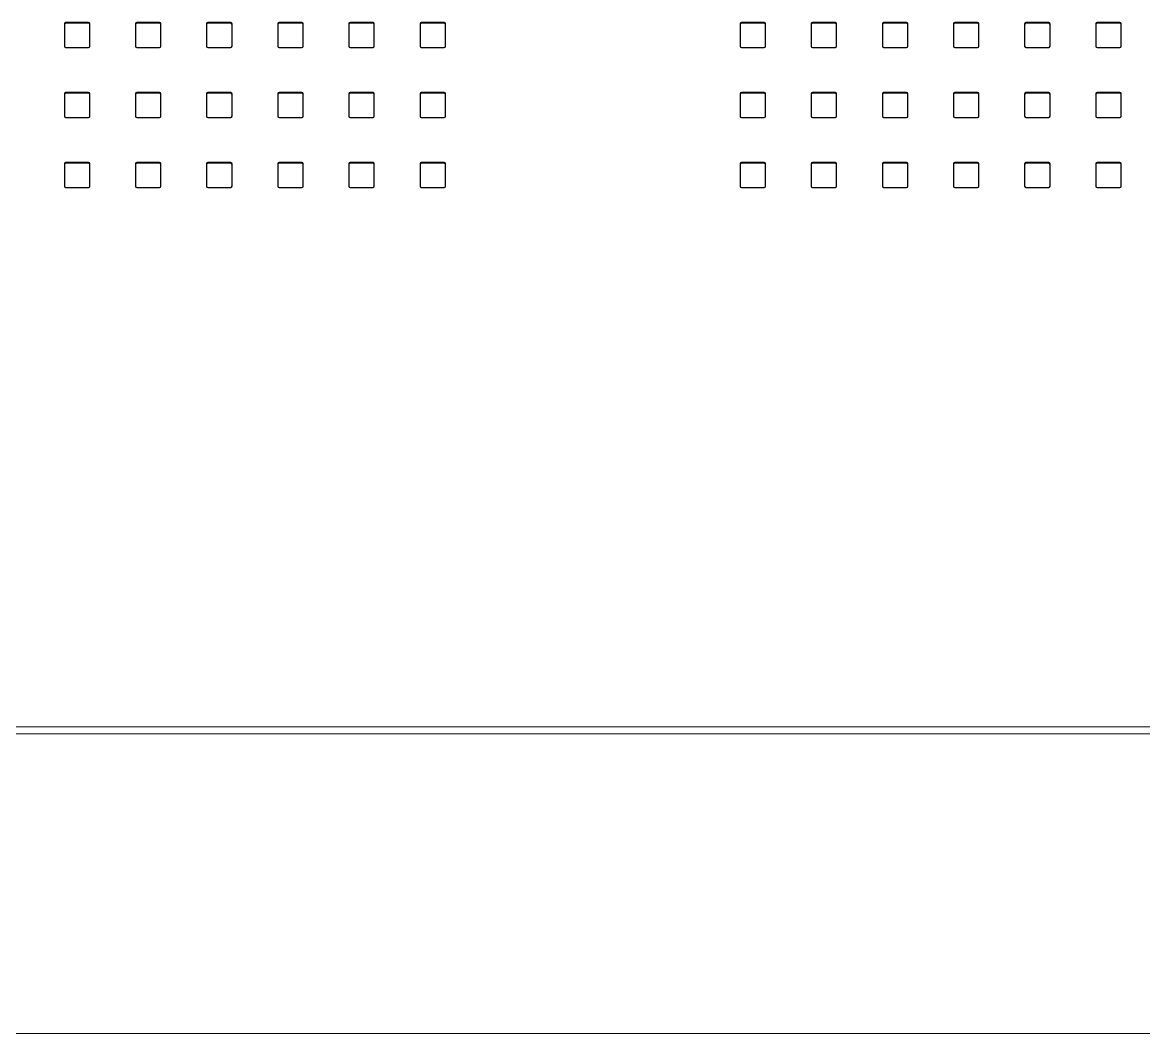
# Model space of a CAD drawing. Header units: millimetres. Extents: x -218071 to -203542, y 15363 to 51382.
# Drawn here: x -217615.06 to -217570.92, y 50916.51 to 50956.32 of the extents above; entities that cross this region are included whole.
import ezdxf

# ---------------------------------------------------------------- set-up
doc = ezdxf.new("R2010")
doc.units = ezdxf.units.MM
doc.header["$LTSCALE"] = 4
doc.layers.add('TPF-EQUIPEMENT', color=7, linetype='Continuous')

msp = doc.modelspace()

# ---------------------------------------------------------------- linework, layer by layer
at = {"layer": 'TPF-EQUIPEMENT', "color": 7, "linetype": 'Continuous', "lineweight": 25, "transparency": 33554671}
for p, q in [((-217613.406, 50956.271), (-217613.406, 50955.384)), ((-217612.456, 50956.32), (-217613.356, 50956.32)), ((-217612.456, 50956.294), (-217613.356, 50956.294)), ((-217612.406, 50955.384), (-217612.406, 50956.271)), ((-217610.606, 50956.271), (-217610.606, 50955.384)), ((-217609.656, 50956.32), (-217610.556, 50956.32)), ((-217609.656, 50956.294), (-217610.556, 50956.294)), ((-217609.606, 50955.384), (-217609.606, 50956.271)), ((-217607.806, 50956.271), (-217607.806, 50955.384)), ((-217606.856, 50956.32), (-217607.756, 50956.32)), ((-217606.856, 50956.294), (-217607.756, 50956.294)), ((-217606.806, 50955.384), (-217606.806, 50956.271)), ((-217605.006, 50956.271), (-217605.006, 50955.384)), ((-217604.056, 50956.32), (-217604.956, 50956.32)), ((-217604.056, 50956.294), (-217604.956, 50956.294)), ((-217604.006, 50955.384), (-217604.006, 50956.271)), ((-217602.206, 50956.271), (-217602.206, 50955.384)), ((-217601.256, 50956.32), (-217602.156, 50956.32)), ((-217601.256, 50956.294), (-217602.156, 50956.294)), ((-217601.206, 50955.384), (-217601.206, 50956.271)), ((-217599.406, 50956.271), (-217599.406, 50955.384)), ((-217598.456, 50956.32), (-217599.356, 50956.32)), ((-217598.456, 50956.294), (-217599.356, 50956.294)), ((-217598.406, 50955.384), (-217598.406, 50956.271)), ((-217586.806, 50956.271), (-217586.806, 50955.384)), ((-217585.856, 50956.32), (-217586.756, 50956.32)), ((-217585.856, 50956.294), (-217586.756, 50956.294)), ((-217585.806, 50955.384), (-217585.806, 50956.271)), ((-217584.006, 50956.271), (-217584.006, 50955.384)), ((-217583.056, 50956.32), (-217583.956, 50956.32)), ((-217583.056, 50956.294), (-217583.956, 50956.294)), ((-217583.006, 50955.384), (-217583.006, 50956.271)), ((-217581.206, 50956.271), (-217581.206, 50955.384)), ((-217580.256, 50956.32), (-217581.156, 50956.32)), ((-217580.256, 50956.294), (-217581.156, 50956.294)), ((-217580.206, 50955.384), (-217580.206, 50956.271)), ((-217578.406, 50956.271), (-217578.406, 50955.384)), ((-217577.456, 50956.32), (-217578.356, 50956.32)), ((-217577.456, 50956.294), (-217578.356, 50956.294)), ((-217577.406, 50955.384), (-217577.406, 50956.271)), ((-217575.606, 50956.271), (-217575.606, 50955.384)), ((-217574.656, 50956.32), (-217575.556, 50956.32)), ((-217574.656, 50956.294), (-217575.556, 50956.294)), ((-217574.606, 50955.384), (-217574.606, 50956.271)), ((-217572.806, 50956.271), (-217572.806, 50955.384)), ((-217571.856, 50956.32), (-217572.756, 50956.32)), ((-217571.856, 50956.294), (-217572.756, 50956.294)), ((-217571.806, 50955.384), (-217571.806, 50956.271)), ((-217613.356, 50955.335), (-217612.456, 50955.335)), ((-217610.556, 50955.335), (-217609.656, 50955.335)), ((-217607.756, 50955.335), (-217606.856, 50955.335)), ((-217604.956, 50955.335), (-217604.056, 50955.335)), ((-217602.156, 50955.335), (-217601.256, 50955.335)), ((-217599.356, 50955.335), (-217598.456, 50955.335)), ((-217586.756, 50955.335), (-217585.856, 50955.335)), ((-217583.956, 50955.335), (-217583.056, 50955.335)), ((-217581.156, 50955.335), (-217580.256, 50955.335)), ((-217578.356, 50955.335), (-217577.456, 50955.335)), ((-217575.556, 50955.335), (-217574.656, 50955.335)), ((-217572.756, 50955.335), (-217571.856, 50955.335)), ((-217613.406, 50953.513), (-217613.406, 50952.627)), ((-217612.456, 50953.563), (-217613.356, 50953.563)), ((-217612.456, 50953.536), (-217613.356, 50953.536)), ((-217612.406, 50952.627), (-217612.406, 50953.513)), ((-217610.606, 50953.513), (-217610.606, 50952.627)), ((-217609.656, 50953.563), (-217610.556, 50953.563)), ((-217609.656, 50953.536), (-217610.556, 50953.536)), ((-217609.606, 50952.627), (-217609.606, 50953.513)), ((-217607.806, 50953.513), (-217607.806, 50952.627)), ((-217606.856, 50953.563), (-217607.756, 50953.563)), ((-217606.856, 50953.536), (-217607.756, 50953.536)), ((-217606.806, 50952.627), (-217606.806, 50953.513)), ((-217605.006, 50953.513), (-217605.006, 50952.627)), ((-217604.056, 50953.563), (-217604.956, 50953.563)), ((-217604.056, 50953.536), (-217604.956, 50953.536)), ((-217604.006, 50952.627), (-217604.006, 50953.513)), ((-217602.206, 50953.513), (-217602.206, 50952.627)), ((-217601.256, 50953.563), (-217602.156, 50953.563)), ((-217601.256, 50953.536), (-217602.156, 50953.536)), ((-217601.206, 50952.627), (-217601.206, 50953.513)), ((-217599.406, 50953.513), (-217599.406, 50952.627)), ((-217598.456, 50953.563), (-217599.356, 50953.563)), ((-217598.456, 50953.536), (-217599.356, 50953.536)), ((-217598.406, 50952.627), (-217598.406, 50953.513)), ((-217586.806, 50953.513), (-217586.806, 50952.627)), ((-217585.856, 50953.563), (-217586.756, 50953.563)), ((-217585.856, 50953.536), (-217586.756, 50953.536)), ((-217585.806, 50952.627), (-217585.806, 50953.513)), ((-217584.006, 50953.513), (-217584.006, 50952.627)), ((-217583.056, 50953.563), (-217583.956, 50953.563)), ((-217583.056, 50953.536), (-217583.956, 50953.536)), ((-217583.006, 50952.627), (-217583.006, 50953.513)), ((-217581.206, 50953.513), (-217581.206, 50952.627)), ((-217580.256, 50953.563), (-217581.156, 50953.563)), ((-217580.256, 50953.536), (-217581.156, 50953.536)), ((-217580.206, 50952.627), (-217580.206, 50953.513)), ((-217578.406, 50953.513), (-217578.406, 50952.627)), ((-217577.456, 50953.563), (-217578.356, 50953.563)), ((-217577.456, 50953.536), (-217578.356, 50953.536)), ((-217577.406, 50952.627), (-217577.406, 50953.513)), ((-217575.606, 50953.513), (-217575.606, 50952.627)), ((-217574.656, 50953.563), (-217575.556, 50953.563)), ((-217574.656, 50953.536), (-217575.556, 50953.536)), ((-217574.606, 50952.627), (-217574.606, 50953.513)), ((-217572.806, 50953.513), (-217572.806, 50952.627)), ((-217571.856, 50953.563), (-217572.756, 50953.563)), ((-217571.856, 50953.536), (-217572.756, 50953.536)), ((-217571.806, 50952.627), (-217571.806, 50953.513)), ((-217613.356, 50952.578), (-217612.456, 50952.578)), ((-217610.556, 50952.578), (-217609.656, 50952.578)), ((-217607.756, 50952.578), (-217606.856, 50952.578)), ((-217604.956, 50952.578), (-217604.056, 50952.578)), ((-217602.156, 50952.578), (-217601.256, 50952.578)), ((-217599.356, 50952.578), (-217598.456, 50952.578)), ((-217586.756, 50952.578), (-217585.856, 50952.578)), ((-217583.956, 50952.578), (-217583.056, 50952.578)), ((-217581.156, 50952.578), (-217580.256, 50952.578)), ((-217578.356, 50952.578), (-217577.456, 50952.578)), ((-217575.556, 50952.578), (-217574.656, 50952.578)), ((-217572.756, 50952.578), (-217571.856, 50952.578)), ((-217613.406, 50950.756), (-217613.406, 50949.87)), ((-217612.456, 50950.805), (-217613.356, 50950.805)), ((-217612.456, 50950.779), (-217613.356, 50950.779)), ((-217612.406, 50949.87), (-217612.406, 50950.756)), ((-217610.606, 50950.756), (-217610.606, 50949.87)), ((-217609.656, 50950.805), (-217610.556, 50950.805)), ((-217609.656, 50950.779), (-217610.556, 50950.779)), ((-217609.606, 50949.87), (-217609.606, 50950.756)), ((-217607.806, 50950.756), (-217607.806, 50949.87)), ((-217606.856, 50950.805), (-217607.756, 50950.805)), ((-217606.856, 50950.779), (-217607.756, 50950.779)), ((-217606.806, 50949.87), (-217606.806, 50950.756)), ((-217605.006, 50950.756), (-217605.006, 50949.87)), ((-217604.056, 50950.805), (-217604.956, 50950.805)), ((-217604.056, 50950.779), (-217604.956, 50950.779)), ((-217604.006, 50949.87), (-217604.006, 50950.756)), ((-217602.206, 50950.756), (-217602.206, 50949.87)), ((-217601.256, 50950.805), (-217602.156, 50950.805)), ((-217601.256, 50950.779), (-217602.156, 50950.779)), ((-217601.206, 50949.87), (-217601.206, 50950.756)), ((-217599.406, 50950.756), (-217599.406, 50949.87)), ((-217598.456, 50950.805), (-217599.356, 50950.805)), ((-217598.456, 50950.779), (-217599.356, 50950.779)), ((-217598.406, 50949.87), (-217598.406, 50950.756)), ((-217586.806, 50950.756), (-217586.806, 50949.87)), ((-217585.856, 50950.805), (-217586.756, 50950.805)), ((-217585.856, 50950.779), (-217586.756, 50950.779)), ((-217585.806, 50949.87), (-217585.806, 50950.756)), ((-217584.006, 50950.756), (-217584.006, 50949.87)), ((-217583.056, 50950.805), (-217583.956, 50950.805)), ((-217583.056, 50950.779), (-217583.956, 50950.779)), ((-217583.006, 50949.87), (-217583.006, 50950.756)), ((-217581.206, 50950.756), (-217581.206, 50949.87)), ((-217580.256, 50950.805), (-217581.156, 50950.805)), ((-217580.256, 50950.779), (-217581.156, 50950.779)), ((-217580.206, 50949.87), (-217580.206, 50950.756)), ((-217578.406, 50950.756), (-217578.406, 50949.87)), ((-217577.456, 50950.805), (-217578.356, 50950.805)), ((-217577.456, 50950.779), (-217578.356, 50950.779)), ((-217577.406, 50949.87), (-217577.406, 50950.756)), ((-217575.606, 50950.756), (-217575.606, 50949.87)), ((-217574.656, 50950.805), (-217575.556, 50950.805)), ((-217574.656, 50950.779), (-217575.556, 50950.779)), ((-217574.606, 50949.87), (-217574.606, 50950.756)), ((-217572.806, 50950.756), (-217572.806, 50949.87)), ((-217571.856, 50950.805), (-217572.756, 50950.805)), ((-217571.856, 50950.779), (-217572.756, 50950.779)), ((-217571.806, 50949.87), (-217571.806, 50950.756)), ((-217613.356, 50949.82), (-217612.456, 50949.82)), ((-217610.556, 50949.82), (-217609.656, 50949.82)), ((-217607.756, 50949.82), (-217606.856, 50949.82)), ((-217604.956, 50949.82), (-217604.056, 50949.82)), ((-217602.156, 50949.82), (-217601.256, 50949.82)), ((-217599.356, 50949.82), (-217598.456, 50949.82)), ((-217586.756, 50949.82), (-217585.856, 50949.82)), ((-217583.956, 50949.82), (-217583.056, 50949.82)), ((-217581.156, 50949.82), (-217580.256, 50949.82)), ((-217578.356, 50949.82), (-217577.456, 50949.82)), ((-217575.556, 50949.82), (-217574.656, 50949.82)), ((-217572.756, 50949.82), (-217571.856, 50949.82))]:
    msp.add_line(p, q, dxfattribs=at)
at = {"layer": 'TPF-EQUIPEMENT', "color": 8, "linetype": 'Continuous', "lineweight": 18, "transparency": 33554671}
for p, q in [((-217613.356, 50956.294), (-217613.356, 50956.32)), ((-217612.456, 50956.294), (-217612.456, 50956.32)), ((-217610.556, 50956.294), (-217610.556, 50956.32)), ((-217609.656, 50956.294), (-217609.656, 50956.32)), ((-217607.756, 50956.294), (-217607.756, 50956.32)), ((-217606.856, 50956.294), (-217606.856, 50956.32)), ((-217604.956, 50956.294), (-217604.956, 50956.32)), ((-217604.056, 50956.294), (-217604.056, 50956.32)), ((-217602.156, 50956.294), (-217602.156, 50956.32)), ((-217601.256, 50956.294), (-217601.256, 50956.32)), ((-217599.356, 50956.294), (-217599.356, 50956.32)), ((-217598.456, 50956.294), (-217598.456, 50956.32)), ((-217586.756, 50956.294), (-217586.756, 50956.32)), ((-217585.856, 50956.294), (-217585.856, 50956.32)), ((-217583.956, 50956.294), (-217583.956, 50956.32)), ((-217583.056, 50956.294), (-217583.056, 50956.32)), ((-217581.156, 50956.294), (-217581.156, 50956.32)), ((-217580.256, 50956.294), (-217580.256, 50956.32)), ((-217578.356, 50956.294), (-217578.356, 50956.32)), ((-217577.456, 50956.294), (-217577.456, 50956.32)), ((-217575.556, 50956.294), (-217575.556, 50956.32)), ((-217574.656, 50956.294), (-217574.656, 50956.32)), ((-217572.756, 50956.294), (-217572.756, 50956.32)), ((-217571.856, 50956.294), (-217571.856, 50956.32)), ((-217613.356, 50953.536), (-217613.356, 50953.563)), ((-217612.456, 50953.536), (-217612.456, 50953.563)), ((-217610.556, 50953.536), (-217610.556, 50953.563)), ((-217609.656, 50953.536), (-217609.656, 50953.563)), ((-217607.756, 50953.536), (-217607.756, 50953.563)), ((-217606.856, 50953.536), (-217606.856, 50953.563)), ((-217604.956, 50953.536), (-217604.956, 50953.563)), ((-217604.056, 50953.536), (-217604.056, 50953.563)), ((-217602.156, 50953.536), (-217602.156, 50953.563)), ((-217601.256, 50953.536), (-217601.256, 50953.563)), ((-217599.356, 50953.536), (-217599.356, 50953.563)), ((-217598.456, 50953.536), (-217598.456, 50953.563)), ((-217586.756, 50953.536), (-217586.756, 50953.563)), ((-217585.856, 50953.536), (-217585.856, 50953.563)), ((-217583.956, 50953.536), (-217583.956, 50953.563)), ((-217583.056, 50953.536), (-217583.056, 50953.563)), ((-217581.156, 50953.536), (-217581.156, 50953.563)), ((-217580.256, 50953.536), (-217580.256, 50953.563)), ((-217578.356, 50953.536), (-217578.356, 50953.563)), ((-217577.456, 50953.536), (-217577.456, 50953.563)), ((-217575.556, 50953.536), (-217575.556, 50953.563)), ((-217574.656, 50953.536), (-217574.656, 50953.563)), ((-217572.756, 50953.536), (-217572.756, 50953.563)), ((-217571.856, 50953.536), (-217571.856, 50953.563)), ((-217613.356, 50950.779), (-217613.356, 50950.805)), ((-217612.456, 50950.779), (-217612.456, 50950.805)), ((-217610.556, 50950.779), (-217610.556, 50950.805)), ((-217609.656, 50950.779), (-217609.656, 50950.805)), ((-217607.756, 50950.779), (-217607.756, 50950.805)), ((-217606.856, 50950.779), (-217606.856, 50950.805)), ((-217604.956, 50950.779), (-217604.956, 50950.805)), ((-217604.056, 50950.779), (-217604.056, 50950.805)), ((-217602.156, 50950.779), (-217602.156, 50950.805)), ((-217601.256, 50950.779), (-217601.256, 50950.805)), ((-217599.356, 50950.779), (-217599.356, 50950.805)), ((-217598.456, 50950.779), (-217598.456, 50950.805)), ((-217586.756, 50950.779), (-217586.756, 50950.805)), ((-217585.856, 50950.779), (-217585.856, 50950.805)), ((-217583.956, 50950.779), (-217583.956, 50950.805)), ((-217583.056, 50950.779), (-217583.056, 50950.805)), ((-217581.156, 50950.779), (-217581.156, 50950.805)), ((-217580.256, 50950.779), (-217580.256, 50950.805)), ((-217578.356, 50950.779), (-217578.356, 50950.805)), ((-217577.456, 50950.779), (-217577.456, 50950.805)), ((-217575.556, 50950.779), (-217575.556, 50950.805)), ((-217574.656, 50950.779), (-217574.656, 50950.805)), ((-217572.756, 50950.779), (-217572.756, 50950.805)), ((-217571.856, 50950.779), (-217571.856, 50950.805)), ((-217721.206, 50928.589), (-217527.006, 50928.589)), ((-217721.206, 50928.308), (-217527.006, 50928.308)), ((-217721.206, 50916.505), (-217527.006, 50916.505))]:
    msp.add_line(p, q, dxfattribs=at)
at = {"layer": 'TPF-EQUIPEMENT', "color": 7, "linetype": 'Continuous', "lineweight": 25, "transparency": 33554671}
for centre, start, end in [((-217613.356, 50956.27), 89.5648, 179.5581), ((-217613.356, 50956.244), 89.5648, 179.5581), ((-217612.456, 50956.27), 0.4419, 90.4352), ((-217612.456, 50956.244), 0.4419, 90.4352), ((-217610.556, 50956.27), 89.5648, 179.5581), ((-217610.556, 50956.244), 89.5648, 179.5581), ((-217609.656, 50956.27), 0.4419, 90.4352), ((-217609.656, 50956.244), 0.4419, 90.4352), ((-217607.756, 50956.27), 89.5648, 179.5581), ((-217607.756, 50956.244), 89.5648, 179.5581), ((-217606.856, 50956.27), 0.4419, 90.4352), ((-217606.856, 50956.244), 0.4419, 90.4352), ((-217604.956, 50956.27), 89.5648, 179.5581), ((-217604.956, 50956.244), 89.5648, 179.5581), ((-217604.056, 50956.27), 0.4419, 90.4352), ((-217604.056, 50956.244), 0.4419, 90.4352), ((-217602.156, 50956.27), 89.5648, 179.5581), ((-217602.156, 50956.244), 89.5648, 179.5581), ((-217601.256, 50956.27), 0.4419, 90.4352), ((-217601.256, 50956.244), 0.4419, 90.4352), ((-217599.356, 50956.27), 89.5648, 179.5581), ((-217599.356, 50956.244), 89.5648, 179.5581), ((-217598.456, 50956.27), 0.4419, 90.4352), ((-217598.456, 50956.244), 0.4419, 90.4352), ((-217586.756, 50956.27), 89.5648, 179.5581), ((-217586.756, 50956.244), 89.5648, 179.5581), ((-217585.856, 50956.27), 0.4419, 90.4352), ((-217585.856, 50956.244), 0.4419, 90.4352), ((-217583.956, 50956.27), 89.5648, 179.5581), ((-217583.956, 50956.244), 89.5648, 179.5581), ((-217583.056, 50956.27), 0.4419, 90.4352), ((-217583.056, 50956.244), 0.4419, 90.4352), ((-217581.156, 50956.27), 89.5648, 179.5581), ((-217581.156, 50956.244), 89.5648, 179.5581), ((-217580.256, 50956.27), 0.4419, 90.4352), ((-217580.256, 50956.244), 0.4419, 90.4352), ((-217578.356, 50956.27), 89.5648, 179.5581), ((-217578.356, 50956.244), 89.5648, 179.5581), ((-217577.456, 50956.27), 0.4419, 90.4352), ((-217577.456, 50956.244), 0.4419, 90.4352), ((-217575.556, 50956.27), 89.5648, 179.5581), ((-217575.556, 50956.244), 89.5648, 179.5581), ((-217574.656, 50956.27), 0.4419, 90.4352), ((-217574.656, 50956.244), 0.4419, 90.4352), ((-217572.756, 50956.27), 89.5648, 179.5581), ((-217572.756, 50956.244), 89.5648, 179.5581), ((-217571.856, 50956.27), 0.4419, 90.4352), ((-217571.856, 50956.244), 0.4419, 90.4352), ((-217613.356, 50955.385), 180.4419, 270.4352), ((-217612.456, 50955.385), 269.5648, 359.5581), ((-217610.556, 50955.385), 180.4419, 270.4352), ((-217609.656, 50955.385), 269.5648, 359.5581), ((-217607.756, 50955.385), 180.4419, 270.4352), ((-217606.856, 50955.385), 269.5648, 359.5581), ((-217604.956, 50955.385), 180.4419, 270.4352), ((-217604.056, 50955.385), 269.5648, 359.5581), ((-217602.156, 50955.385), 180.4419, 270.4352), ((-217601.256, 50955.385), 269.5648, 359.5581), ((-217599.356, 50955.385), 180.4419, 270.4352), ((-217598.456, 50955.385), 269.5648, 359.5581), ((-217586.756, 50955.385), 180.4419, 270.4352), ((-217585.856, 50955.385), 269.5648, 359.5581), ((-217583.956, 50955.385), 180.4419, 270.4352), ((-217583.056, 50955.385), 269.5648, 359.5581), ((-217581.156, 50955.385), 180.4419, 270.4352), ((-217580.256, 50955.385), 269.5648, 359.5581), ((-217578.356, 50955.385), 180.4419, 270.4352), ((-217577.456, 50955.385), 269.5648, 359.5581), ((-217575.556, 50955.385), 180.4419, 270.4352), ((-217574.656, 50955.385), 269.5648, 359.5581), ((-217572.756, 50955.385), 180.4419, 270.4352), ((-217571.856, 50955.385), 269.5648, 359.5581), ((-217613.356, 50953.513), 89.5648, 179.5581), ((-217613.356, 50953.487), 89.5648, 179.5581), ((-217612.456, 50953.513), 0.4419, 90.4352), ((-217612.456, 50953.487), 0.4419, 90.4352), ((-217610.556, 50953.513), 89.5648, 179.5581), ((-217610.556, 50953.487), 89.5648, 179.5581), ((-217609.656, 50953.513), 0.4419, 90.4352), ((-217609.656, 50953.487), 0.4419, 90.4352), ((-217607.756, 50953.513), 89.5648, 179.5581), ((-217607.756, 50953.487), 89.5648, 179.5581), ((-217606.856, 50953.513), 0.4419, 90.4352), ((-217606.856, 50953.487), 0.4419, 90.4352), ((-217604.956, 50953.513), 89.5648, 179.5581), ((-217604.956, 50953.487), 89.5648, 179.5581), ((-217604.056, 50953.513), 0.4419, 90.4352), ((-217604.056, 50953.487), 0.4419, 90.4352), ((-217602.156, 50953.513), 89.5648, 179.5581), ((-217602.156, 50953.487), 89.5648, 179.5581), ((-217601.256, 50953.513), 0.4419, 90.4352), ((-217601.256, 50953.487), 0.4419, 90.4352), ((-217599.356, 50953.513), 89.5648, 179.5581), ((-217599.356, 50953.487), 89.5648, 179.5581), ((-217598.456, 50953.513), 0.4419, 90.4352), ((-217598.456, 50953.487), 0.4419, 90.4352), ((-217586.756, 50953.513), 89.5648, 179.5581), ((-217586.756, 50953.487), 89.5648, 179.5581), ((-217585.856, 50953.513), 0.4419, 90.4352), ((-217585.856, 50953.487), 0.4419, 90.4352), ((-217583.956, 50953.513), 89.5648, 179.5581), ((-217583.956, 50953.487), 89.5648, 179.5581), ((-217583.056, 50953.513), 0.4419, 90.4352), ((-217583.056, 50953.487), 0.4419, 90.4352), ((-217581.156, 50953.513), 89.5648, 179.5581), ((-217581.156, 50953.487), 89.5648, 179.5581), ((-217580.256, 50953.513), 0.4419, 90.4352), ((-217580.256, 50953.487), 0.4419, 90.4352), ((-217578.356, 50953.513), 89.5648, 179.5581), ((-217578.356, 50953.487), 89.5648, 179.5581), ((-217577.456, 50953.513), 0.4419, 90.4352), ((-217577.456, 50953.487), 0.4419, 90.4352), ((-217575.556, 50953.513), 89.5648, 179.5581), ((-217575.556, 50953.487), 89.5648, 179.5581), ((-217574.656, 50953.513), 0.4419, 90.4352), ((-217574.656, 50953.487), 0.4419, 90.4352), ((-217572.756, 50953.513), 89.5648, 179.5581), ((-217572.756, 50953.487), 89.5648, 179.5581), ((-217571.856, 50953.513), 0.4419, 90.4352), ((-217571.856, 50953.487), 0.4419, 90.4352), ((-217613.356, 50952.627), 180.4419, 270.4352), ((-217612.456, 50952.627), 269.5648, 359.5581), ((-217610.556, 50952.627), 180.4419, 270.4352), ((-217609.656, 50952.627), 269.5648, 359.5581), ((-217607.756, 50952.627), 180.4419, 270.4352), ((-217606.856, 50952.627), 269.5648, 359.5581), ((-217604.956, 50952.627), 180.4419, 270.4352), ((-217604.056, 50952.627), 269.5648, 359.5581), ((-217602.156, 50952.627), 180.4419, 270.4352), ((-217601.256, 50952.627), 269.5648, 359.5581), ((-217599.356, 50952.627), 180.4419, 270.4352), ((-217598.456, 50952.627), 269.5648, 359.5581), ((-217586.756, 50952.627), 180.4419, 270.4352), ((-217585.856, 50952.627), 269.5648, 359.5581), ((-217583.956, 50952.627), 180.4419, 270.4352), ((-217583.056, 50952.627), 269.5648, 359.5581), ((-217581.156, 50952.627), 180.4419, 270.4352), ((-217580.256, 50952.627), 269.5648, 359.5581), ((-217578.356, 50952.627), 180.4419, 270.4352), ((-217577.456, 50952.627), 269.5648, 359.5581), ((-217575.556, 50952.627), 180.4419, 270.4352), ((-217574.656, 50952.627), 269.5648, 359.5581), ((-217572.756, 50952.627), 180.4419, 270.4352), ((-217571.856, 50952.627), 269.5648, 359.5581), ((-217613.356, 50950.755), 89.5648, 179.5581), ((-217613.356, 50950.729), 89.5648, 179.5581), ((-217612.456, 50950.755), 0.4419, 90.4352), ((-217612.456, 50950.729), 0.4419, 90.4352), ((-217610.556, 50950.755), 89.5648, 179.5581), ((-217610.556, 50950.729), 89.5648, 179.5581), ((-217609.656, 50950.755), 0.4419, 90.4352), ((-217609.656, 50950.729), 0.4419, 90.4352), ((-217607.756, 50950.755), 89.5648, 179.5581), ((-217607.756, 50950.729), 89.5648, 179.5581), ((-217606.856, 50950.755), 0.4419, 90.4352), ((-217606.856, 50950.729), 0.4419, 90.4352), ((-217604.956, 50950.755), 89.5648, 179.5581), ((-217604.956, 50950.729), 89.5648, 179.5581), ((-217604.056, 50950.755), 0.4419, 90.4352), ((-217604.056, 50950.729), 0.4419, 90.4352), ((-217602.156, 50950.755), 89.5648, 179.5581), ((-217602.156, 50950.729), 89.5648, 179.5581), ((-217601.256, 50950.755), 0.4419, 90.4352), ((-217601.256, 50950.729), 0.4419, 90.4352), ((-217599.356, 50950.755), 89.5648, 179.5581), ((-217599.356, 50950.729), 89.5648, 179.5581), ((-217598.456, 50950.755), 0.4419, 90.4352), ((-217598.456, 50950.729), 0.4419, 90.4352), ((-217586.756, 50950.755), 89.5648, 179.5581), ((-217586.756, 50950.729), 89.5648, 179.5581), ((-217585.856, 50950.755), 0.4419, 90.4352), ((-217585.856, 50950.729), 0.4419, 90.4352), ((-217583.956, 50950.755), 89.5648, 179.5581), ((-217583.956, 50950.729), 89.5648, 179.5581), ((-217583.056, 50950.755), 0.4419, 90.4352), ((-217583.056, 50950.729), 0.4419, 90.4352), ((-217581.156, 50950.755), 89.5648, 179.5581), ((-217581.156, 50950.729), 89.5648, 179.5581), ((-217580.256, 50950.755), 0.4419, 90.4352), ((-217580.256, 50950.729), 0.4419, 90.4352), ((-217578.356, 50950.755), 89.5648, 179.5581), ((-217578.356, 50950.729), 89.5648, 179.5581), ((-217577.456, 50950.755), 0.4419, 90.4352), ((-217577.456, 50950.729), 0.4419, 90.4352), ((-217575.556, 50950.755), 89.5648, 179.5581), ((-217575.556, 50950.729), 89.5648, 179.5581), ((-217574.656, 50950.755), 0.4419, 90.4352), ((-217574.656, 50950.729), 0.4419, 90.4352), ((-217572.756, 50950.755), 89.5648, 179.5581), ((-217572.756, 50950.729), 89.5648, 179.5581), ((-217571.856, 50950.755), 0.4419, 90.4352), ((-217571.856, 50950.729), 0.4419, 90.4352), ((-217613.356, 50949.87), 180.4419, 270.4352), ((-217612.456, 50949.87), 269.5648, 359.5581), ((-217610.556, 50949.87), 180.4419, 270.4352), ((-217609.656, 50949.87), 269.5648, 359.5581), ((-217607.756, 50949.87), 180.4419, 270.4352), ((-217606.856, 50949.87), 269.5648, 359.5581), ((-217604.956, 50949.87), 180.4419, 270.4352), ((-217604.056, 50949.87), 269.5648, 359.5581), ((-217602.156, 50949.87), 180.4419, 270.4352), ((-217601.256, 50949.87), 269.5648, 359.5581), ((-217599.356, 50949.87), 180.4419, 270.4352), ((-217598.456, 50949.87), 269.5648, 359.5581), ((-217586.756, 50949.87), 180.4419, 270.4352), ((-217585.856, 50949.87), 269.5648, 359.5581), ((-217583.956, 50949.87), 180.4419, 270.4352), ((-217583.056, 50949.87), 269.5648, 359.5581), ((-217581.156, 50949.87), 180.4419, 270.4352), ((-217580.256, 50949.87), 269.5648, 359.5581), ((-217578.356, 50949.87), 180.4419, 270.4352), ((-217577.456, 50949.87), 269.5648, 359.5581), ((-217575.556, 50949.87), 180.4419, 270.4352), ((-217574.656, 50949.87), 269.5648, 359.5581), ((-217572.756, 50949.87), 180.4419, 270.4352), ((-217571.856, 50949.87), 269.5648, 359.5581)]:
    msp.add_arc(centre, 0.0496, start, end, dxfattribs=at)

doc.saveas('drawing.dxf')
